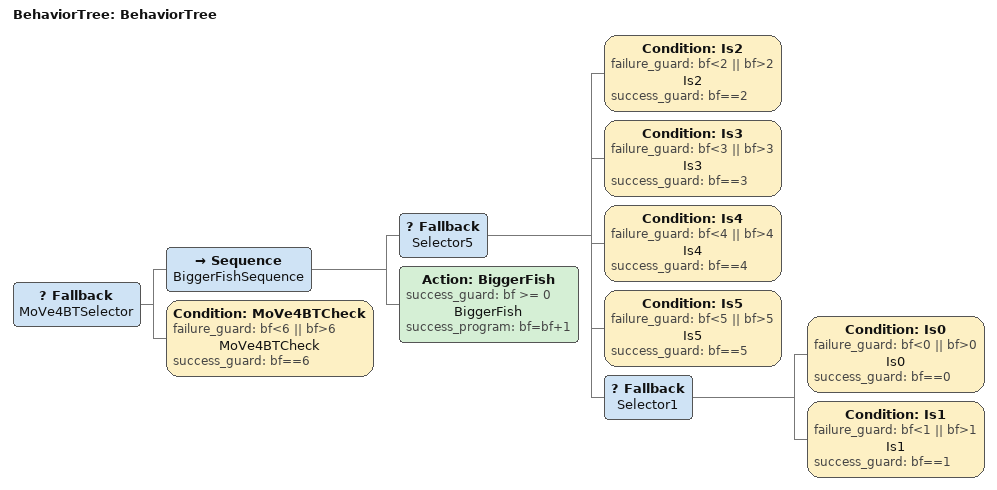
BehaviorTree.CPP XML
<?xml version="1.0"?>
<root _reach_goal="" env="True" expected_execution_time="" global_vars="var bf=0;" main_tree_to_execute="BehaviorTree" specification="#assert BehaviorTree |= F(BiggerFishSequence_s);">
    <BehaviorTree ID="BehaviorTree">
        <Fallback name="MoVe4BTSelector">
            <Sequence name="BiggerFishSequence">
                <Fallback name="Selector5">
                    <Condition ID="Is2" failure_guard="bf&lt;2 || bf&gt;2" name="Is2" success_guard="bf==2"/>
                    <Condition ID="Is3" failure_guard="bf&lt;3 || bf&gt;3" name="Is3" success_guard="bf==3"/>
                    <Condition ID="Is4" failure_guard="bf&lt;4 || bf&gt;4" name="Is4" success_guard="bf==4"/>
                    <Condition ID="Is5" failure_guard="bf&lt;5 || bf&gt;5" name="Is5" success_guard="bf==5"/>
                    <Fallback name="Selector1">
                        <Condition ID="Is0" failure_guard="bf&lt;0 || bf&gt;0" name="Is0" success_guard="bf==0"/>
                        <Condition ID="Is1" failure_guard="bf&lt;1 || bf&gt;1" name="Is1" success_guard="bf==1"/>
                    </Fallback>
                </Fallback>
                <Action ID="BiggerFish" success_guard="bf &gt;= 0" name="BiggerFish" success_program="bf=bf+1"/>
            </Sequence>
            <Condition ID="MoVe4BTCheck" failure_guard="bf&lt;6 || bf&gt;6" name="MoVe4BTCheck" success_guard="bf==6"/>
        </Fallback>
    </BehaviorTree>
</root>
